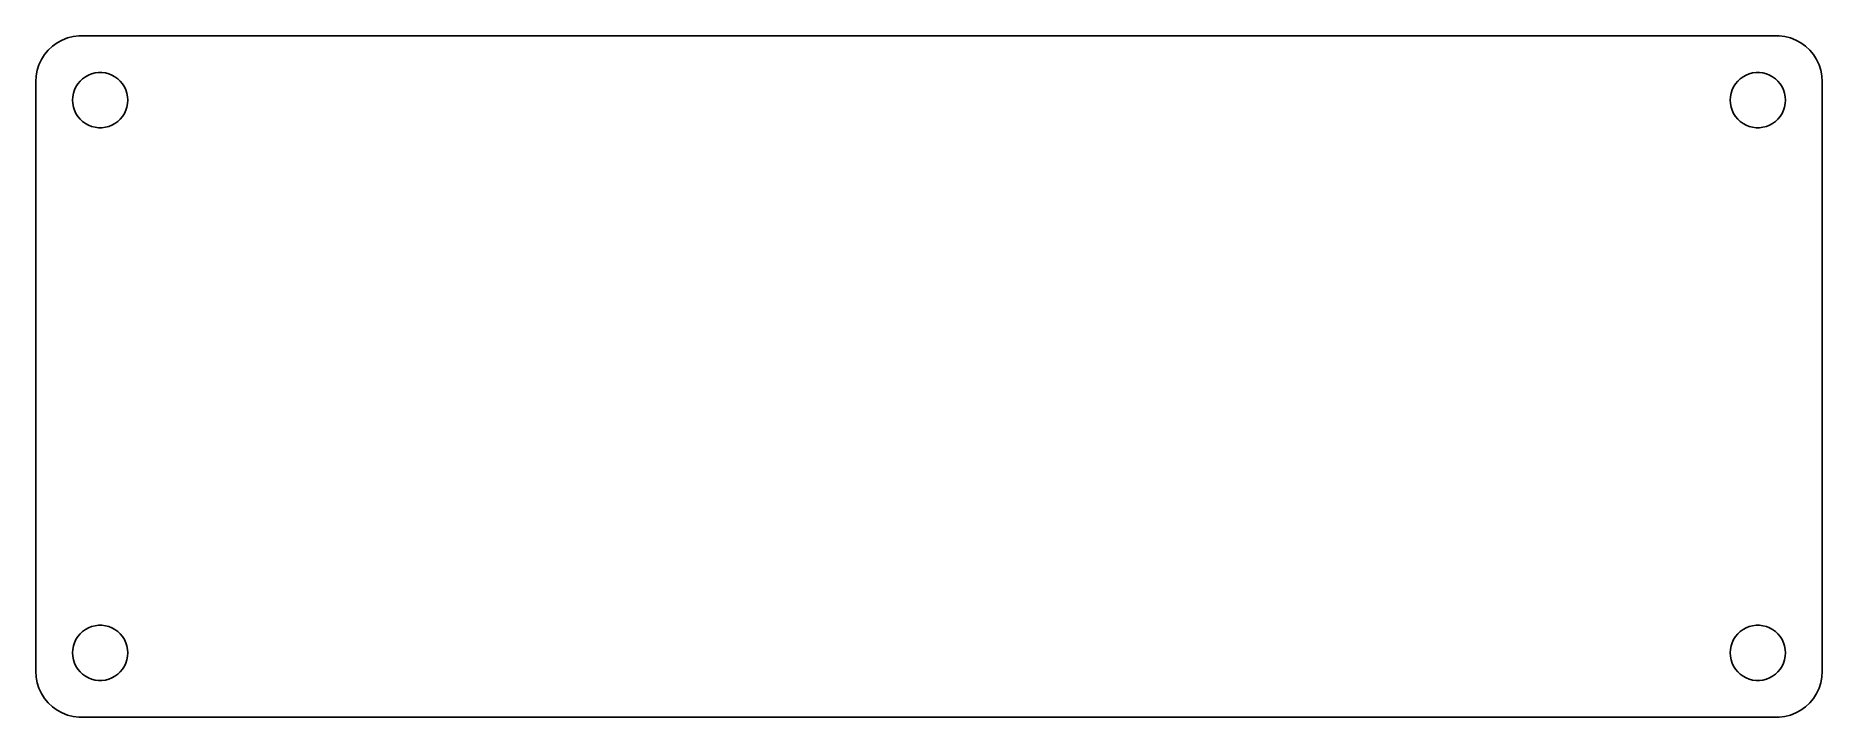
# Model space of a CAD drawing. Header units: metres. Extents: x -97 to 97, y -37 to 37.
import ezdxf

# ---------------------------------------------------------------- set-up
doc = ezdxf.new("R2010")
doc.units = ezdxf.units.M

msp = doc.modelspace()

# ---------------------------------------------------------------- linework, layer by layer
for p, q in [((-92.9369, 36.9114), (-93.5451, 36.7553)), ((-92.3139, 36.9901), (-92.9369, 36.9114)), ((92.3139, 36.9901), (-92.3139, 36.9901)), ((92.9369, 36.9114), (92.3139, 36.9901)), ((93.5451, 36.7553), (92.9369, 36.9114)), ((-96.0451, 34.9389), (-96.3815, 34.4088)), ((-95.6448, 35.4227), (-96.0451, 34.9389)), ((-95.1871, 35.8526), (-95.6448, 35.4227)), ((-94.6791, 36.2216), (-95.1871, 35.8526)), ((-94.1289, 36.5241), (-94.6791, 36.2216)), ((-93.5451, 36.7553), (-94.1289, 36.5241)), ((94.1289, 36.5241), (93.5451, 36.7553)), ((94.6791, 36.2216), (94.1289, 36.5241)), ((95.1871, 35.8526), (94.6791, 36.2216)), ((95.6448, 35.4227), (95.1871, 35.8526)), ((96.0451, 34.9389), (95.6448, 35.4227)), ((96.3815, 34.4088), (96.0451, 34.9389)), ((-96.8429, 33.2434), (-96.9606, 32.6267)), ((-96.6489, 33.8406), (-96.8429, 33.2434)), ((-96.3815, 34.4088), (-96.6489, 33.8406)), ((-90.5621, 32.9469), (-90.1884, 32.9941)), ((-90.1884, 32.9941), (-89.8116, 32.9941)), ((-89.8116, 32.9941), (-89.4379, 32.9469)), ((89.4379, 32.9469), (89.8116, 32.9941)), ((89.8116, 32.9941), (90.1884, 32.9941)), ((90.1884, 32.9941), (90.5621, 32.9469)), ((96.6489, 33.8406), (96.3815, 34.4088)), ((96.8429, 33.2434), (96.6489, 33.8406)), ((96.9606, 32.6267), (96.8429, 33.2434)), ((-96.9606, 32.6267), (-97, 32)), ((-97, 32), (-97, -32)), ((-92.9057, 30.7461), (-92.7893, 31.1044)), ((-92.7893, 31.1044), (-92.6289, 31.4453)), ((-92.6289, 31.4453), (-92.427, 31.7634)), ((-92.427, 31.7634), (-92.1869, 32.0536)), ((-92.1869, 32.0536), (-91.9123, 32.3115)), ((-91.9123, 32.3115), (-91.6075, 32.533)), ((-91.6075, 32.533), (-91.2773, 32.7145)), ((-91.2773, 32.7145), (-90.927, 32.8532)), ((-90.927, 32.8532), (-90.5621, 32.9469)), ((-89.4379, 32.9469), (-89.073, 32.8532)), ((-89.073, 32.8532), (-88.7227, 32.7145)), ((-88.7227, 32.7145), (-88.3925, 32.533)), ((-88.3925, 32.533), (-88.0877, 32.3115)), ((-88.0877, 32.3115), (-87.8131, 32.0536)), ((-87.8131, 32.0536), (-87.573, 31.7634)), ((-87.573, 31.7634), (-87.3711, 31.4453)), ((-87.3711, 31.4453), (-87.2107, 31.1044)), ((-87.2107, 31.1044), (-87.0943, 30.7461)), ((87.0943, 30.7461), (87.2107, 31.1044)), ((87.2107, 31.1044), (87.3711, 31.4453)), ((87.3711, 31.4453), (87.573, 31.7634)), ((87.573, 31.7634), (87.8131, 32.0536)), ((87.8131, 32.0536), (88.0877, 32.3115)), ((88.0877, 32.3115), (88.3925, 32.533)), ((88.3925, 32.533), (88.7227, 32.7145)), ((88.7227, 32.7145), (89.073, 32.8532)), ((89.073, 32.8532), (89.4379, 32.9469)), ((90.5621, 32.9469), (90.927, 32.8532)), ((90.927, 32.8532), (91.2773, 32.7145)), ((91.2773, 32.7145), (91.6075, 32.533)), ((91.6075, 32.533), (91.9123, 32.3115)), ((91.9123, 32.3115), (92.1869, 32.0536)), ((92.1869, 32.0536), (92.427, 31.7634)), ((92.427, 31.7634), (92.6289, 31.4453)), ((92.6289, 31.4453), (92.7893, 31.1044)), ((92.7893, 31.1044), (92.9057, 30.7461)), ((97, 32), (96.9606, 32.6267)), ((97, -32), (97, 32)), ((-93, 30), (-92.9763, 30.376)), ((-92.9763, 29.624), (-93, 30)), ((-92.9763, 30.376), (-92.9057, 30.7461)), ((-92.9057, 29.2539), (-92.9763, 29.624)), ((-92.7893, 28.8956), (-92.9057, 29.2539)), ((-87.0943, 29.2539), (-87.2107, 28.8956)), ((-87.0943, 30.7461), (-87.0237, 30.376)), ((-87.0237, 29.624), (-87.0943, 29.2539)), ((-87.0237, 30.376), (-87, 30)), ((-87, 30), (-87.0237, 29.624)), ((87, 30), (87.0237, 30.376)), ((87.0237, 29.624), (87, 30)), ((87.0237, 30.376), (87.0943, 30.7461)), ((87.0943, 29.2539), (87.0237, 29.624)), ((87.2107, 28.8956), (87.0943, 29.2539)), ((92.9057, 29.2539), (92.7893, 28.8956)), ((92.9057, 30.7461), (92.9763, 30.376)), ((92.9763, 29.624), (92.9057, 29.2539)), ((92.9763, 30.376), (93, 30)), ((93, 30), (92.9763, 29.624)), ((-92.6289, 28.5547), (-92.7893, 28.8956)), ((-92.427, 28.2366), (-92.6289, 28.5547)), ((-92.1869, 27.9464), (-92.427, 28.2366)), ((-91.9123, 27.6884), (-92.1869, 27.9464)), ((-91.6075, 27.467), (-91.9123, 27.6884)), ((-91.2773, 27.2855), (-91.6075, 27.467)), ((-90.927, 27.1468), (-91.2773, 27.2855)), ((-88.7227, 27.2855), (-89.073, 27.1468)), ((-88.3925, 27.467), (-88.7227, 27.2855)), ((-88.0877, 27.6884), (-88.3925, 27.467)), ((-87.8131, 27.9464), (-88.0877, 27.6884)), ((-87.573, 28.2366), (-87.8131, 27.9464)), ((-87.3711, 28.5547), (-87.573, 28.2366)), ((-87.2107, 28.8956), (-87.3711, 28.5547)), ((87.3711, 28.5547), (87.2107, 28.8956)), ((87.573, 28.2366), (87.3711, 28.5547)), ((87.8131, 27.9464), (87.573, 28.2366)), ((88.0877, 27.6884), (87.8131, 27.9464)), ((88.3925, 27.467), (88.0877, 27.6884)), ((88.7227, 27.2855), (88.3925, 27.467)), ((89.073, 27.1468), (88.7227, 27.2855)), ((91.2773, 27.2855), (90.927, 27.1468)), ((91.6075, 27.467), (91.2773, 27.2855)), ((91.9123, 27.6884), (91.6075, 27.467)), ((92.1869, 27.9464), (91.9123, 27.6884)), ((92.427, 28.2366), (92.1869, 27.9464)), ((92.6289, 28.5547), (92.427, 28.2366)), ((92.7893, 28.8956), (92.6289, 28.5547)), ((-90.5621, 27.0531), (-90.927, 27.1468)), ((-90.1884, 27.0059), (-90.5621, 27.0531)), ((-89.8116, 27.0059), (-90.1884, 27.0059)), ((-89.4379, 27.0531), (-89.8116, 27.0059)), ((-89.073, 27.1468), (-89.4379, 27.0531)), ((89.4379, 27.0531), (89.073, 27.1468)), ((89.8116, 27.0059), (89.4379, 27.0531)), ((90.1884, 27.0059), (89.8116, 27.0059)), ((90.5621, 27.0531), (90.1884, 27.0059)), ((90.927, 27.1468), (90.5621, 27.0531)), ((-91.2773, -27.2855), (-90.927, -27.1468)), ((-90.927, -27.1468), (-90.5621, -27.0531)), ((-90.5621, -27.0531), (-90.1884, -27.0059)), ((-90.1884, -27.0059), (-89.8116, -27.0059)), ((-89.8116, -27.0059), (-89.4379, -27.0531)), ((-89.4379, -27.0531), (-89.073, -27.1468)), ((-89.073, -27.1468), (-88.7227, -27.2855)), ((88.7227, -27.2855), (89.073, -27.1468)), ((89.073, -27.1468), (89.4379, -27.0531)), ((89.4379, -27.0531), (89.8116, -27.0059)), ((89.8116, -27.0059), (90.1884, -27.0059)), ((90.1884, -27.0059), (90.5621, -27.0531)), ((90.5621, -27.0531), (90.927, -27.1468)), ((90.927, -27.1468), (91.2773, -27.2855)), ((-92.9057, -29.2539), (-92.7893, -28.8956)), ((-92.7893, -28.8956), (-92.6289, -28.5547)), ((-92.6289, -28.5547), (-92.427, -28.2366)), ((-92.427, -28.2366), (-92.1869, -27.9464)), ((-92.1869, -27.9464), (-91.9123, -27.6884)), ((-91.9123, -27.6884), (-91.6075, -27.467)), ((-91.6075, -27.467), (-91.2773, -27.2855)), ((-88.7227, -27.2855), (-88.3925, -27.467)), ((-88.3925, -27.467), (-88.0877, -27.6884)), ((-88.0877, -27.6884), (-87.8131, -27.9464)), ((-87.8131, -27.9464), (-87.573, -28.2366)), ((-87.573, -28.2366), (-87.3711, -28.5547)), ((-87.3711, -28.5547), (-87.2107, -28.8956)), ((-87.2107, -28.8956), (-87.0943, -29.2539)), ((87.0943, -29.2539), (87.2107, -28.8956)), ((87.2107, -28.8956), (87.3711, -28.5547)), ((87.3711, -28.5547), (87.573, -28.2366)), ((87.573, -28.2366), (87.8131, -27.9464)), ((87.8131, -27.9464), (88.0877, -27.6884)), ((88.0877, -27.6884), (88.3925, -27.467)), ((88.3925, -27.467), (88.7227, -27.2855)), ((91.2773, -27.2855), (91.6075, -27.467)), ((91.6075, -27.467), (91.9123, -27.6884)), ((91.9123, -27.6884), (92.1869, -27.9464)), ((92.1869, -27.9464), (92.427, -28.2366)), ((92.427, -28.2366), (92.6289, -28.5547)), ((92.6289, -28.5547), (92.7893, -28.8956)), ((92.7893, -28.8956), (92.9057, -29.2539)), ((-93, -30), (-92.9763, -29.624)), ((-92.9763, -30.376), (-93, -30)), ((-92.9763, -29.624), (-92.9057, -29.2539)), ((-92.9057, -30.7461), (-92.9763, -30.376)), ((-92.7893, -31.1044), (-92.9057, -30.7461)), ((-87.0943, -30.7461), (-87.2107, -31.1044)), ((-87.0943, -29.2539), (-87.0237, -29.624)), ((-87.0237, -30.376), (-87.0943, -30.7461)), ((-87.0237, -29.624), (-87, -30)), ((-87, -30), (-87.0237, -30.376)), ((87, -30), (87.0237, -29.624)), ((87.0237, -30.376), (87, -30)), ((87.0237, -29.624), (87.0943, -29.2539)), ((87.0943, -30.7461), (87.0237, -30.376)), ((87.2107, -31.1044), (87.0943, -30.7461)), ((92.9057, -30.7461), (92.7893, -31.1044)), ((92.9057, -29.2539), (92.9763, -29.624)), ((92.9763, -30.376), (92.9057, -30.7461)), ((92.9763, -29.624), (93, -30)), ((93, -30), (92.9763, -30.376)), ((-97, -32), (-96.9606, -32.6267)), ((-96.9606, -32.6267), (-96.8429, -33.2434)), ((-92.6289, -31.4453), (-92.7893, -31.1044)), ((-92.427, -31.7634), (-92.6289, -31.4453)), ((-92.1869, -32.0536), (-92.427, -31.7634)), ((-91.9123, -32.3115), (-92.1869, -32.0536)), ((-91.6075, -32.533), (-91.9123, -32.3115)), ((-91.2773, -32.7145), (-91.6075, -32.533)), ((-90.927, -32.8532), (-91.2773, -32.7145)), ((-90.5621, -32.9469), (-90.927, -32.8532)), ((-90.1884, -32.9941), (-90.5621, -32.9469)), ((-89.4379, -32.9469), (-89.8116, -32.9941)), ((-89.073, -32.8532), (-89.4379, -32.9469)), ((-88.7227, -32.7145), (-89.073, -32.8532)), ((-88.3925, -32.533), (-88.7227, -32.7145)), ((-88.0877, -32.3115), (-88.3925, -32.533)), ((-87.8131, -32.0536), (-88.0877, -32.3115)), ((-87.573, -31.7634), (-87.8131, -32.0536)), ((-87.3711, -31.4453), (-87.573, -31.7634)), ((-87.2107, -31.1044), (-87.3711, -31.4453)), ((87.3711, -31.4453), (87.2107, -31.1044)), ((87.573, -31.7634), (87.3711, -31.4453)), ((87.8131, -32.0536), (87.573, -31.7634)), ((88.0877, -32.3115), (87.8131, -32.0536)), ((88.3925, -32.533), (88.0877, -32.3115)), ((88.7227, -32.7145), (88.3925, -32.533)), ((89.073, -32.8532), (88.7227, -32.7145)), ((89.4379, -32.9469), (89.073, -32.8532)), ((89.8116, -32.9941), (89.4379, -32.9469)), ((90.5621, -32.9469), (90.1884, -32.9941)), ((90.927, -32.8532), (90.5621, -32.9469)), ((91.2773, -32.7145), (90.927, -32.8532)), ((91.6075, -32.533), (91.2773, -32.7145)), ((91.9123, -32.3115), (91.6075, -32.533)), ((92.1869, -32.0536), (91.9123, -32.3115)), ((92.427, -31.7634), (92.1869, -32.0536)), ((92.6289, -31.4453), (92.427, -31.7634)), ((92.7893, -31.1044), (92.6289, -31.4453)), ((96.8429, -33.2434), (96.9606, -32.6267)), ((96.9606, -32.6267), (97, -32)), ((-96.8429, -33.2434), (-96.6489, -33.8406)), ((-96.6489, -33.8406), (-96.3815, -34.4088)), ((-96.3815, -34.4088), (-96.0451, -34.9389)), ((-89.8116, -32.9941), (-90.1884, -32.9941)), ((90.1884, -32.9941), (89.8116, -32.9941)), ((96.0451, -34.9389), (96.3815, -34.4088)), ((96.3815, -34.4088), (96.6489, -33.8406)), ((96.6489, -33.8406), (96.8429, -33.2434)), ((-96.0451, -34.9389), (-95.6448, -35.4227)), ((-95.6448, -35.4227), (-95.1871, -35.8526)), ((-95.1871, -35.8526), (-94.6791, -36.2216)), ((-94.6791, -36.2216), (-94.1289, -36.5241)), ((-94.1289, -36.5241), (-93.5451, -36.7553)), ((-93.5451, -36.7553), (-92.9369, -36.9114)), ((92.9369, -36.9114), (93.5451, -36.7553)), ((93.5451, -36.7553), (94.1289, -36.5241)), ((94.1289, -36.5241), (94.6791, -36.2216)), ((94.6791, -36.2216), (95.1871, -35.8526)), ((95.1871, -35.8526), (95.6448, -35.4227)), ((95.6448, -35.4227), (96.0451, -34.9389)), ((-92.9369, -36.9114), (-92.3139, -36.9901)), ((-92.3139, -36.9901), (92.3139, -36.9901)), ((92.3139, -36.9901), (92.9369, -36.9114))]:
    msp.add_line(p, q)

doc.saveas('drawing.dxf')
